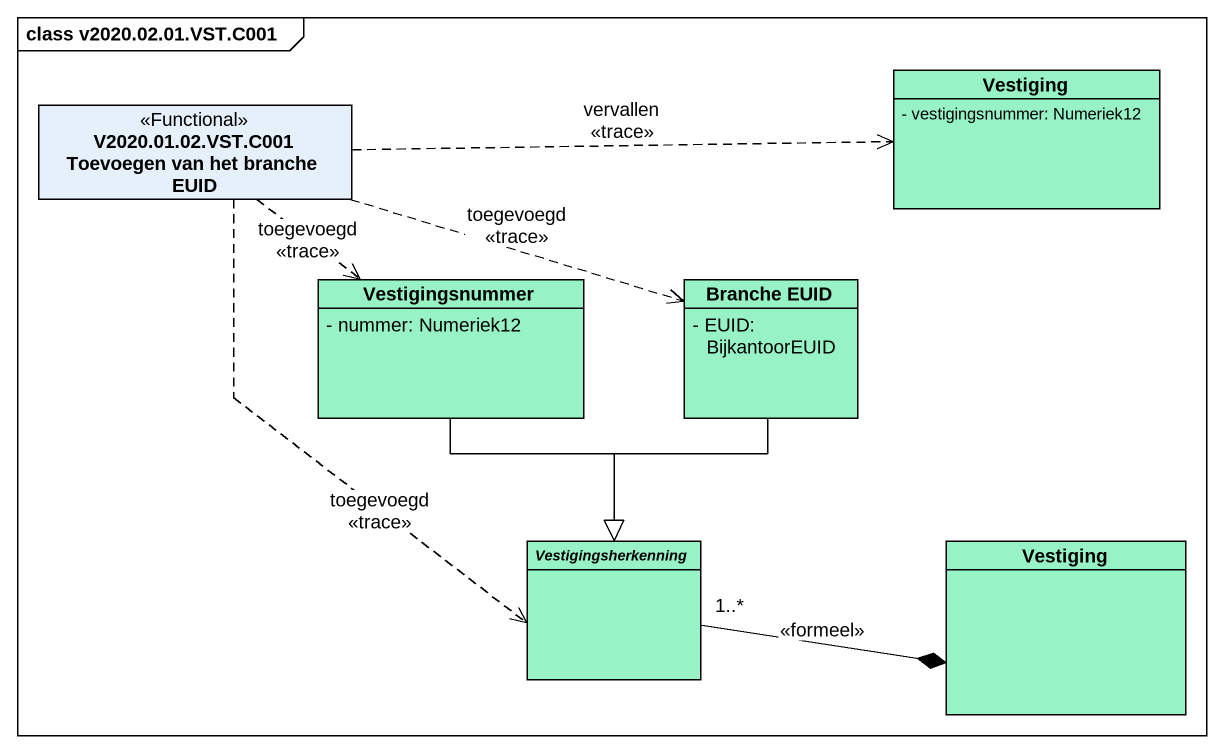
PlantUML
@startuml
mainframe class v2020.02.01.VST.C001
hide circle
hide empty members
skinparam classAttributeIconSize 0
class "V2020.01.02.VST.C001 Toevoegen van het branche EUID" as V2020_01_02_VST_C001 <<Functional>>
class Vestiging #97F3C5 {
  - vestigingsnummer: Numeriek12
}
class Vestigingsnummer #97F3C5 {
  - nummer: Numeriek12
}
class "Branche EUID" as Branche_EUID #97F3C5 {
  - EUID: BijkantoorEUID
}
abstract class Vestigingsherkenning #97F3C5
class "Vestiging" as Vestiging_2 #97F3C5
V2020_01_02_VST_C001 .right.> Vestiging : vervallen\n<<trace>>
V2020_01_02_VST_C001 ..> Vestigingsnummer : toegevoegd\n<<trace>>
V2020_01_02_VST_C001 .right.> Branche_EUID : toegevoegd\n<<trace>>
V2020_01_02_VST_C001 ..> Vestigingsherkenning : toegevoegd\n<<trace>>
Vestigingsnummer --|> Vestigingsherkenning
Branche_EUID --|> Vestigingsherkenning
Vestigingsherkenning "1..*" -right-* Vestiging_2 : <<formeel>>
@enduml
